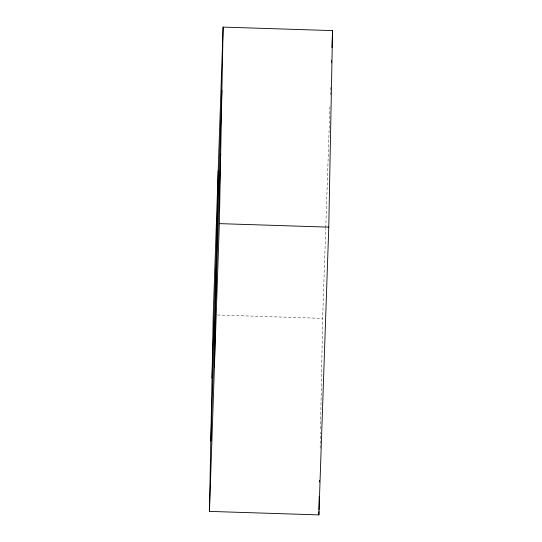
<?xml version="1.0" encoding="UTF-8"?>
<svg xmlns="http://www.w3.org/2000/svg" width="542" height="542" viewBox="0 0 542 542"><rect width="100%" height="100%" fill="white"/><g stroke="black" fill="none" stroke-linecap="round" stroke-linejoin="round"><path stroke-width="0.41" stroke-dasharray="2.71 2.03" d="M320.153 448.268L320.464 432.238M320.525 428.864L322.653 318.371L325.735 228.656M325.762 227.809L329.956 105.934M330.329 94.931L330.62 86.469M217.437 314.997L322.653 318.371"/><path stroke-width="0.81" d="M209.456 511.391L213.23 314.861L223.121 27.1L332.544 30.609L328.77 227.139L318.879 514.9L209.456 511.391L219.347 223.629L223.121 27.1M214.402 367.51L218.175 170.981M318.879 514.9L318.94 511.526M318.974 509.839L319.231 496.343M319.509 482.007L319.543 480.32M212.017 377.998L221.908 90.236M210.804 441.127L220.702 153.366M331.44 62.77L331.528 60.23M331.961 47.533L332.544 30.609M219.347 223.629L328.77 227.139"/></g></svg>
